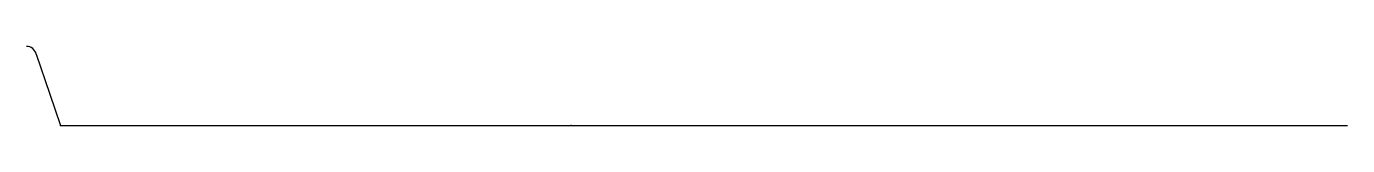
# Model space of a CAD drawing. Extents: x -67 to 0, y 13.4 to 17.4.
import ezdxf

# ---------------------------------------------------------------- set-up
doc = ezdxf.new("R2010")
doc.units = 0
doc.header["$PDSIZE"] = -1
doc.layers.get('0').update_dxf_attribs({"linetype": 'CONTINUOUS'})

msp = doc.modelspace()

# ---------------------------------------------------------------- linework, layer by layer
at = {"color": 7, "linetype": 'CONTINUOUS'}
for p, q in [((-65.259, 13.386), (-39.362, 13.386)), ((-39.362, 13.386), (0, 13.386))]:
    msp.add_line(p, q, dxfattribs=at)
at = {"color": 7, "linetype": 'CONTINUOUS', "flags": 128}
msp.add_lwpolyline([(-66.482, 16.997), (-65.796, 14.975), (-65.259, 13.386)], dxfattribs=at)
at = {"color": 7, "linetype": 'CONTINUOUS'}
msp.add_arc((-66.979, 16.891), 0.508, 12.05474, 90, dxfattribs=at)
for p in [(-65.259, 13.386), (-39.362, 13.386)]:
    msp.add_point(p, dxfattribs=at)

doc.saveas('drawing.dxf')
